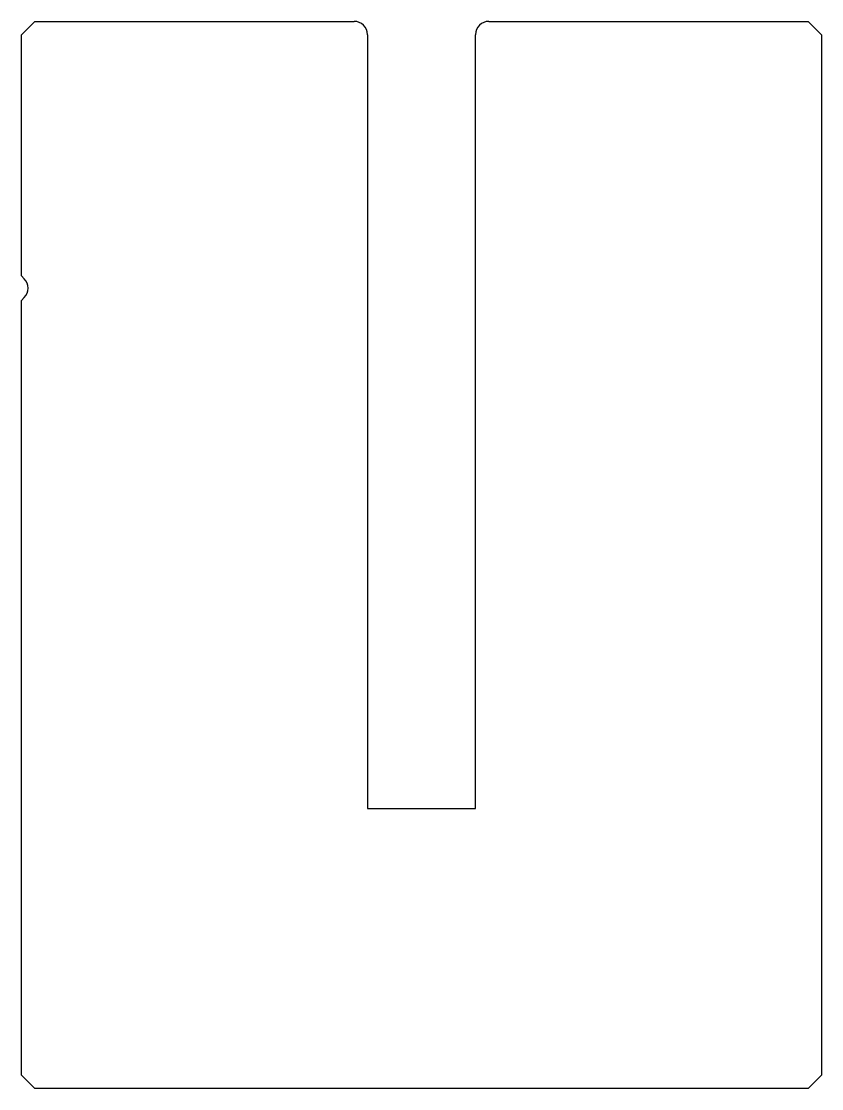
# Model space of a CAD drawing. Header units: metres. Extents: x 68 to 128, y 104 to 184.
import ezdxf

# ---------------------------------------------------------------- set-up
doc = ezdxf.new("R2010")
doc.units = ezdxf.units.M

msp = doc.modelspace()

# ---------------------------------------------------------------- linework, layer by layer
for p, q in [((67.960375, 182.977349), (68.960375, 183.977349)), ((68.960375, 183.977349), (92.910375, 183.977349)), ((103.010375, 183.977349), (126.960375, 183.977349)), ((126.960375, 183.977349), (127.960375, 182.977349)), ((67.960375, 164.891562), (67.960375, 182.977349)), ((93.910375, 182.977349), (93.910375, 124.977349)), ((102.010375, 124.977349), (102.010375, 182.977349)), ((127.960375, 182.977349), (127.960375, 104.977349)), ((68.167482, 164.684455), (67.960375, 164.891562)), ((67.960375, 163.063135), (68.167482, 163.270242)), ((67.960375, 104.977349), (67.960375, 163.063135)), ((93.910375, 124.977349), (102.010375, 124.977349)), ((68.960375, 103.977349), (67.960375, 104.977349)), ((127.960375, 104.977349), (126.960375, 103.977349)), ((126.960375, 103.977349), (68.960375, 103.977349))]:
    msp.add_line(p, q)
for centre, start, end in [((92.910375, 182.977349), 0, 90), ((103.010375, 182.977349), 90, 180), ((67.460375, 163.977349), 315, 45)]:
    msp.add_arc(centre, 1, start, end)

doc.saveas('drawing.dxf')
